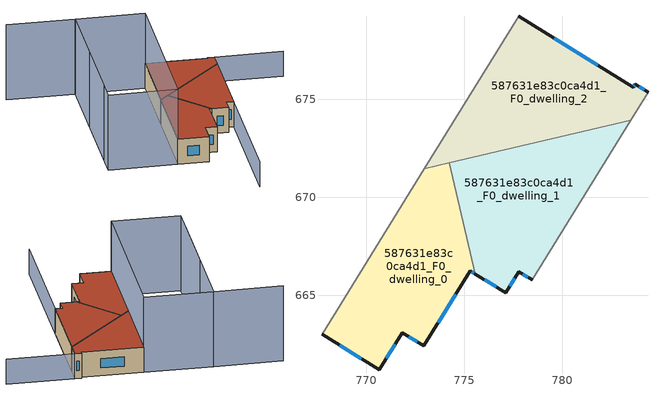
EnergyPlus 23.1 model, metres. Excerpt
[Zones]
587631e83c0ca4d1_F0_dwelling_0
 floor ground (EU_floor_Construction): 774.23,671.76 775.57,666.08 775.32,666.24 772.94,662.41 771.83,663.09 770.65,661.19 767.73,663 772.96,671.47 z0
 wall outside (EU_wall_Construction): 767.73,663 770.65,661.19 771.83,663.09 772.94,662.41 775.32,666.24 775.57,666.08 z0:3
 wall adiabatic (EU_wall_Construction): 772.96,671.47 767.73,663 z0:3
 wall to 587631e83c0ca4d1_F0_dwelling_2 (EU_wall_Construction): 774.23,671.76 772.96,671.47 z0:3
 wall to 587631e83c0ca4d1_F0_dwelling_1 (EU_wall_Construction): 775.57,666.08 774.23,671.76 z0:3
 window (EU_Window_Construction): 775.39,666.19 775.49,666.13 / 773.68,663.6 774.58,665.04 / 772.18,662.88 772.59,662.62 / 771.02,661.78 771.46,662.5 / 768.64,662.43 769.74,661.75 z0.93:2.07
 roof outside (EU_roof_Construction): 772.94,662.41 775.32,666.24 775.57,666.08 774.23,671.76 772.96,671.47 767.73,663 770.65,661.19 771.83,663.09 z3
587631e83c0ca4d1_F0_dwelling_1
 floor ground (EU_floor_Construction): 783.5,673.93 778.46,665.78 777.79,666.2 777.11,665.12 775.57,666.08 774.23,671.76 z0
 wall outside (EU_wall_Construction): 775.57,666.08 777.11,665.12 777.79,666.2 778.46,665.78 z0:3
 wall adiabatic (EU_wall_Construction): 778.46,665.78 783.5,673.93 z0:3
 wall to 587631e83c0ca4d1_F0_dwelling_2 (EU_wall_Construction): 783.5,673.93 774.24,671.76 z0:3
 window (EU_Window_Construction): 778,666.07 778.25,665.91 / 777.32,665.46 777.58,665.87 / 776.05,665.78 776.63,665.42 z0.93:2.07
 roof outside (EU_roof_Construction): 778.46,665.78 783.5,673.93 774.23,671.76 775.57,666.08 777.11,665.12 777.79,666.2 z3
587631e83c0ca4d1_F0_dwelling_2
 floor ground (EU_floor_Construction): 783.73,675.78 784.39,675.37 783.5,673.93 772.96,671.47 777.78,679.26 783.64,675.62 z0
 wall outside (EU_wall_Construction): 784.39,675.37 783.73,675.78 783.64,675.62 777.78,679.26 z0:3
 wall adiabatic (EU_wall_Construction): 777.78,679.26 772.96,671.47 / 783.5,673.93 784.39,675.37 z0:3
 window (EU_Window_Construction): 781.81,676.75 779.6,678.12 / 783.7,675.73 783.67,675.67 / 784.19,675.5 783.94,675.65 z0.93:2.07
 roof outside (EU_roof_Construction): 783.5,673.93 784.39,675.37 783.73,675.78 783.64,675.62 777.78,679.26 772.96,671.47 z3
shading: 770.57,652.97 784.38,675.38 / 784.38,675.38 790.81,671.41 z0:3; 764.78,687.32 771.26,683.31 / 771.26,683.31 762.56,669.23 / 777.79,679.27 767.73,663 / 767.73,663 761.2,667.03 / 761.2,667.03 771.26,683.3 / 771.26,683.3 777.79,679.27 z0:9
[Building]
EU S2 Campaign: North Axis=0; Terrain=City; Solar Distribution=FullExterior
[Site:Location]
Montreal-Trudeau.Intl.AP: Latitude=45.4667; Longitude=-73.75; Time Zone=-5; Elevation=36
[SizingPeriod:WeatherFileDays]
AnnualSizingPeriod: Begin Month=1; Begin Day of Month=1; End Month=12; End Day of Month=31; Day of Week for Start Day=Monday; Use Weather File Daylight Saving Period=No; Use Weather File Rain and Snow Indicators=No
[MATERIAL]
EU_InternalMass_Material: Roughness=MediumRough; Thickness=0.1; Conductivity=1; Density=1800; Specific Heat=900; Thermal Absorptance=0.9; Solar Absorptance=0.7; Visible Absorptance=0.7
[MATERIAL:NOMASS] Roughness=MediumRough; Thermal Absorptance=0.9; Solar Absorptance=0.7; Visible Absorptance=0.7
Name | Thermal Resistance
EU_wall_NoMass; EU_floor_NoMass | 1.36485
EU_roof_NoMass | 2.55992
[WINDOWMATERIAL:SIMPLEGLAZINGSYSTEM]
EU_Window_SimpleGlazing: UFactor=3.92339; Solar Heat Gain Coefficient=0.8; Visible Transmittance=0.8
[CONSTRUCTION]
EU_wall_Construction: EU_wall_NoMass
EU_roof_Construction: EU_roof_NoMass
EU_floor_Construction: EU_floor_NoMass
EU_Window_Construction: EU_Window_SimpleGlazing
EU_InternalMass_Construction: EU_InternalMass_Material
[ZONE] Type=1; Multiplier=1; Ceiling Height=autocalculate; Floor Area=autocalculate; Part of Total Floor Area=Yes
Name | Volume
587631e83c0ca4d1_F0_dwelling_0 | 123.007
587631e83c0ca4d1_F0_dwelling_1 | 122.988
587631e83c0ca4d1_F0_dwelling_2 | 122.999
[INTERNALMASS] Construction=EU_InternalMass_Construction
Name | Zone or ZoneList | Surface Area
587631e83c0ca4d1_F0_dwelling_0_EU_InternalMass | 587631e83c0ca4d1_F0_dwelling_0 | 40.9992
587631e83c0ca4d1_F0_dwelling_1_EU_InternalMass | 587631e83c0ca4d1_F0_dwelling_1 | 40.9964
587631e83c0ca4d1_F0_dwelling_2_EU_InternalMass | 587631e83c0ca4d1_F0_dwelling_2 | 40.9996
[OTHEREQUIPMENT] Fuel Type=Electricity; Design Level Calculation Method=Watts/Area; Power per Zone Floor Area=1; Fraction Latent=0; Fraction Radiant=0; Fraction Lost=0; Carbon Dioxide Generation Rate=0; EndUse Subcategory=EU_Step8_InternalGains
Name | Zone or ZoneList or Space or SpaceList | Schedule
EU_Step8_InternalGain_587631e83c0ca4d1_F0_dwelling_0_f000 | 587631e83c0ca4d1_F0_dwelling_0 | EU_Step8_GainSchedule_587631e83c0ca4d1_F0_dwelling_0_f000
EU_Step8_InternalGain_587631e83c0ca4d1_F0_dwelling_1_f000 | 587631e83c0ca4d1_F0_dwelling_1 | EU_Step8_GainSchedule_587631e83c0ca4d1_F0_dwelling_1_f000
EU_Step8_InternalGain_587631e83c0ca4d1_F0_dwelling_2_f000 | 587631e83c0ca4d1_F0_dwelling_2 | EU_Step8_GainSchedule_587631e83c0ca4d1_F0_dwelling_2_f000
[ZONEVENTILATION:DESIGNFLOWRATE] Schedule=EU_AlwaysOn; Design Flow Rate Calculation Method=AirChanges/Hour; Air Changes per Hour=0.860309; Ventilation Type=Natural; Fan Pressure Rise=0; Fan Total Efficiency=1; Constant Term Coefficient=1; Temperature Term Coefficient=0; Velocity Term Coefficient=0; Velocity Squared Term Coefficient=0; Minimum Indoor Temperature=-100; Maximum Indoor Temperature=100; Delta Temperature=-100; Minimum Outdoor Temperature=-100; Maximum Outdoor Temperature=100; Maximum Wind Speed=40
Name | Zone or ZoneList or Space or SpaceList
EU_ConstantAir_587631e83c0ca4d1_F0_dwelling_0 | 587631e83c0ca4d1_F0_dwelling_0
EU_ConstantAir_587631e83c0ca4d1_F0_dwelling_1 | 587631e83c0ca4d1_F0_dwelling_1
EU_ConstantAir_587631e83c0ca4d1_F0_dwelling_2 | 587631e83c0ca4d1_F0_dwelling_2
[HVACTEMPLATE:THERMOSTAT] Constant Heating Setpoint=20; Constant Cooling Setpoint=50
EU_HeatOnly_587631e83c0ca4d1_F0_dwelling_0; EU_HeatOnly_587631e83c0ca4d1_F0_dwelling_1; EU_HeatOnly_587631e83c0ca4d1_F0_dwelling_2
[HVACTEMPLATE:ZONE:IDEALLOADSAIRSYSTEM] System Availability Schedule=EU_AlwaysOn; Maximum Heating Supply Air Temperature=50; Minimum Cooling Supply Air Temperature=13; Maximum Heating Supply Air Humidity Ratio=0.0156; Minimum Cooling Supply Air Humidity Ratio=0.0077; Heating Limit=NoLimit; Cooling Limit=NoLimit; Heating Availability Schedule=EU_AlwaysOn; Cooling Availability Schedule=EU_CoolingOff; Dehumidification Control Type=ConstantSensibleHeatRatio; Cooling Sensible Heat Ratio=0.7; Dehumidification Setpoint=60; Humidification Control Type=None; Humidification Setpoint=30; Outdoor Air Method=None; Outdoor Air Flow Rate per Person=0.00944; Outdoor Air Flow Rate per Zone Floor Area=0; Outdoor Air Flow Rate per Zone=0; Demand Controlled Ventilation Type=None; Outdoor Air Economizer Type=NoEconomizer; Heat Recovery Type=None; Sensible Heat Recovery Effectiveness=0.7; Latent Heat Recovery Effectiveness=0.65
Name | Template Thermostat
587631e83c0ca4d1_F0_dwelling_0 | EU_HeatOnly_587631e83c0ca4d1_F0_dwelling_0
587631e83c0ca4d1_F0_dwelling_1 | EU_HeatOnly_587631e83c0ca4d1_F0_dwelling_1
587631e83c0ca4d1_F0_dwelling_2 | EU_HeatOnly_587631e83c0ca4d1_F0_dwelling_2
[SIZING:ZONE] Zone Cooling Design Supply Air Temperature Input Method=SupplyAirTemperature; Zone Cooling Design Supply Air Temperature=13; Zone Heating Design Supply Air Temperature Input Method=SupplyAirTemperature; Zone Heating Design Supply Air Temperature=50; Zone Cooling Design Supply Air Humidity Ratio=0.008; Zone Heating Design Supply Air Humidity Ratio=0.008; Cooling Design Air Flow Method=DesignDay; Cooling Design Air Flow Rate=0; Cooling Minimum Air Flow per Zone Floor Area=0.000762; Cooling Minimum Air Flow=0; Cooling Minimum Air Flow Fraction=0.2; Heating Design Air Flow Method=DesignDay; Heating Design Air Flow Rate=0; Heating Maximum Air Flow per Zone Floor Area=0.002032; Heating Maximum Air Flow=0.141576; Heating Maximum Air Flow Fraction=0.3; Account for Dedicated Outdoor Air System=No; Dedicated Outdoor Air System Control Strategy=NeutralSupplyAir; Dedicated Outdoor Air Low Setpoint Temperature for Design=autosize; Dedicated Outdoor Air High Setpoint Temperature for Design=autosize; Zone Load Sizing Method=Sensible Load Only No Latent Load; Zone Latent Cooling Design Supply Air Humidity Ratio Input Method=HumidityRatioDifference; Zone Cooling Design Supply Air Humidity Ratio Difference=0.005; Zone Latent Heating Design Supply Air Humidity Ratio Input Method=HumidityRatioDifference; Zone Humidification Design Supply Air Humidity Ratio Difference=0.005
587631e83c0ca4d1_F0_dwelling_0; 587631e83c0ca4d1_F0_dwelling_1; 587631e83c0ca4d1_F0_dwelling_2
[SCHEDULE:CONSTANT]
Name | Hourly Value
EU_AlwaysOn | 1
EU_CoolingOff | 0
[SCHEDULE:FILE] Column Number=1; Rows to Skip at Top=0; Number of Hours of Data=8760; Column Separator=Comma; Interpolate to Timestep=No; Minutes per Item=60; Adjust Schedule for Daylight Savings=Yes
Name | File
EU_Step8_GainSchedule_587631e83c0ca4d1_F0_dwelling_0_f000 | ../../schedules/587631e83c0ca4d1/587631e83c0ca4d1_F0_dwelling_0_f000_gain.csv
EU_Step8_GainSchedule_587631e83c0ca4d1_F0_dwelling_1_f000 | ../../schedules/587631e83c0ca4d1/587631e83c0ca4d1_F0_dwelling_1_f000_gain.csv
EU_Step8_GainSchedule_587631e83c0ca4d1_F0_dwelling_2_f000 | ../../schedules/587631e83c0ca4d1/587631e83c0ca4d1_F0_dwelling_2_f000_gain.csv
